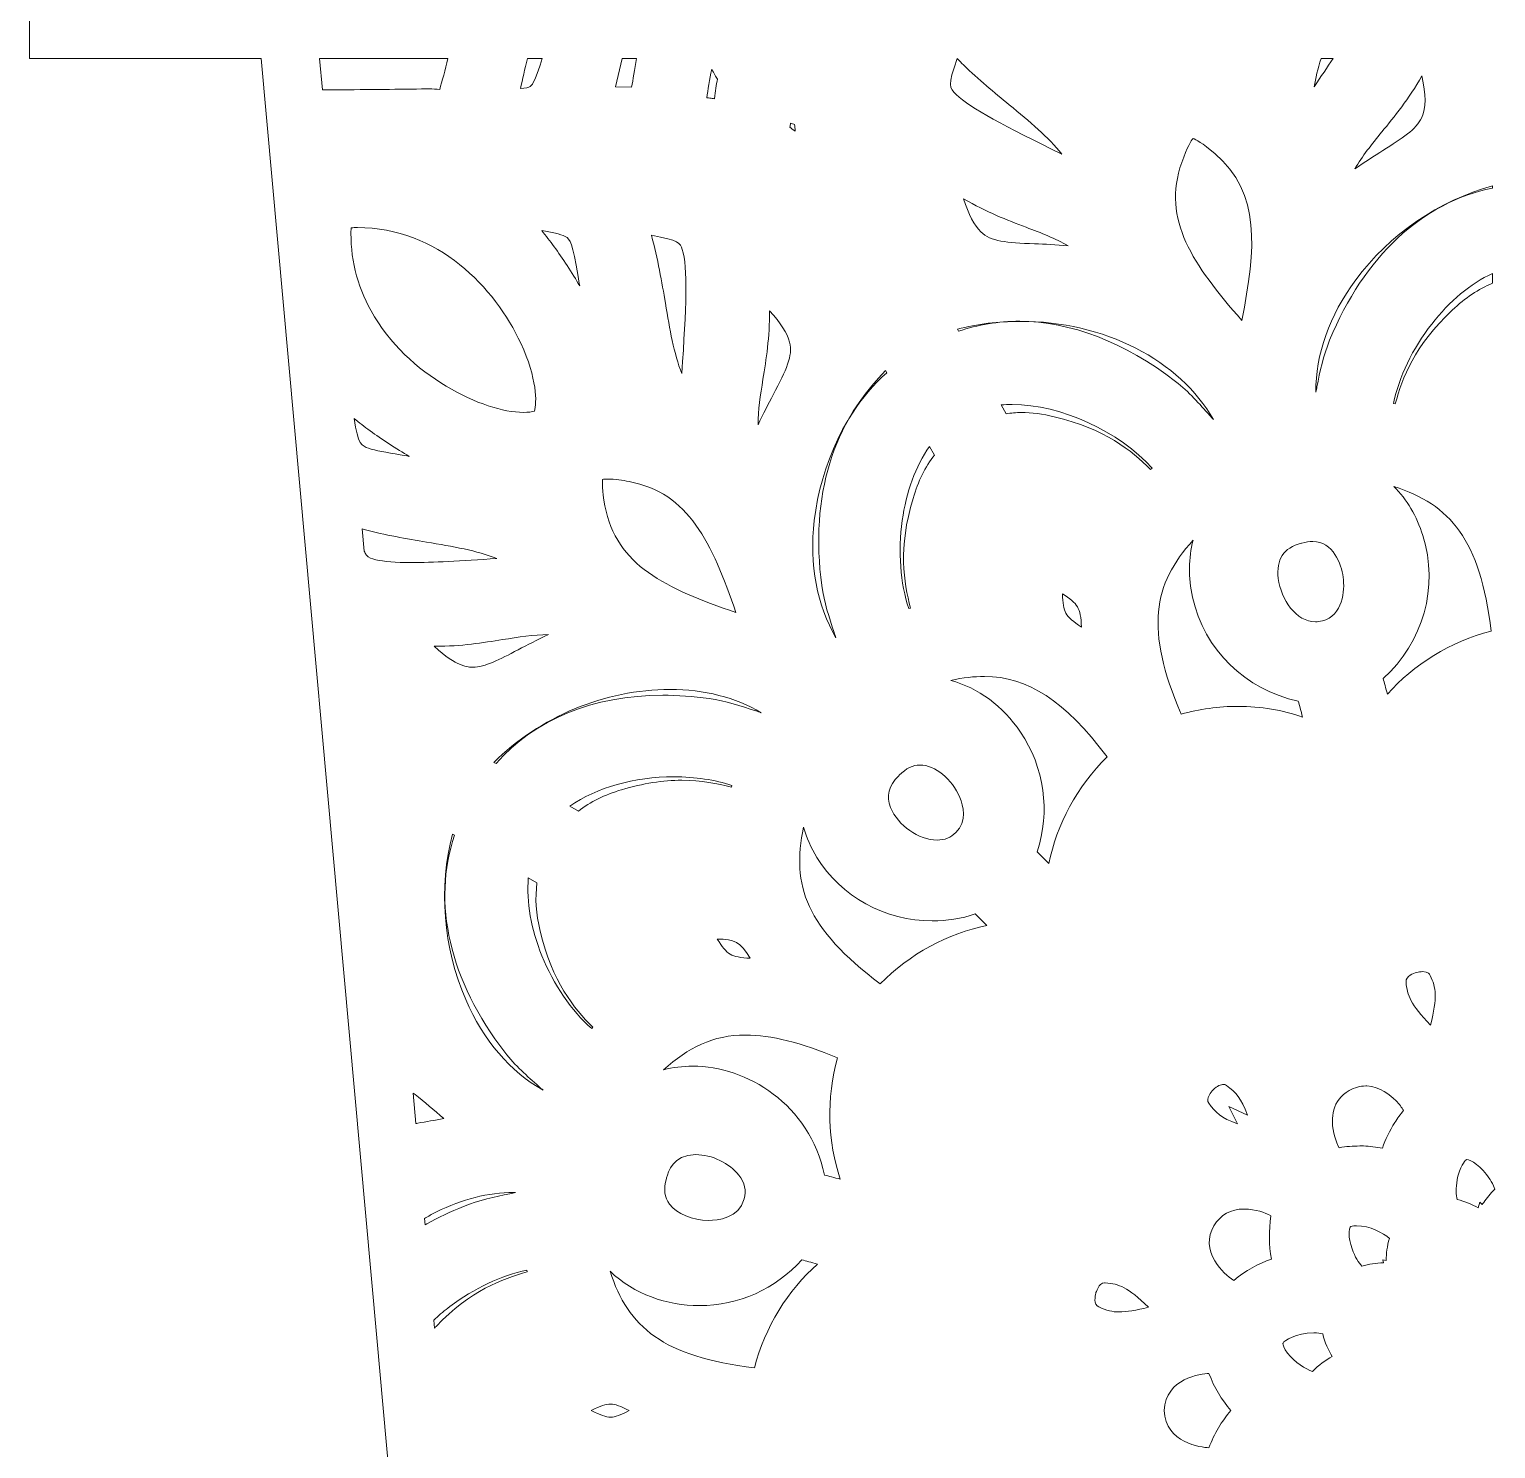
# Model space of a CAD drawing. Extents: x 80 to 1066, y -1043 to 43.
# Drawn here: x 256 to 415.5, y -867.3 to -712.9 of the extents above; entities that cross this region are included whole.
import ezdxf

# ---------------------------------------------------------------- set-up
doc = ezdxf.new("R2010")
doc.units = 0
doc.header["$MEASUREMENT"] = 0
doc.layers.add('Layer 1', color=7, linetype='Continuous', lineweight=0)

msp = doc.modelspace()

# ---------------------------------------------------------------- linework, layer by layer
at = {"layer": 'Layer 1'}
for points, knots in [([(548.77, -656.51), (548.77, -656.51), (548.54, -655.1), (548.54, -655.1), (548.54, -655.1), (547.69, -650.12), (547.69, -650.12), (547.69, -650.12), (547.56, -649.4), (547.56, -649.4), (547.56, -649.4), (546.15, -641.16), (546.15, -641.16), (546.15, -641.16), (546.1, -640.87), (546.1, -640.87), (546.1, -640.87), (545.5, -637.37), (545.5, -637.37), (545.5, -637.37), (545.23, -635.8), (545.23, -635.8), (545.23, -635.8), (545.23, -635.79), (545.23, -635.79), (545.23, -635.79), (544.96, -634.22), (544.96, -634.22), (544.96, -634.22), (542.2, -618.14), (542.2, -618.14), (542.2, -618.14), (453.1, -618.14), (453.1, -618.14), (453.1, -618.14), (452.78, -617.95), (452.78, -617.95), (444.36, -613.13), (442.39, -606.67), (441.93, -604.06), (441.89, -603.67), (441.84, -603.28), (441.79, -602.83), (441.65, -601.83), (441.51, -600.68), (441.62, -599.76), (442.11, -596.25), (443.18, -592.81), (444.9, -589.22), (445.65, -587.62), (446.42, -586.02), (447.19, -584.43), (447.19, -584.43), (447.24, -584.33), (447.24, -584.33), (448.04, -582.66), (448.84, -581.01), (449.63, -579.34), (456.66, -564.39), (457.04, -550.01), (450.76, -536.56), (446.96, -528.46), (440.82, -522.58), (432.51, -519.08), (432.51, -519.08), (427.37, -516.91), (427.37, -516.91), (427.37, -516.91), (427.44, -522.49), (427.44, -522.49), (427.47, -524.84), (428.82, -526.07), (429.39, -526.6), (429.39, -526.6), (429.46, -526.66), (429.46, -526.66), (438.87, -537.5), (441.43, -549.68), (437.3, -563.88), (436.2, -567.68), (434.45, -571.42), (432.76, -575.05), (431.76, -577.18), (430.74, -579.38), (429.82, -581.63), (427.13, -588.19), (424.44, -596.95), (427.48, -606.64), (428.92, -611.25), (431.14, -615.09), (434.12, -618.14), (434.12, -618.14), (405.94, -618.14), (405.94, -618.14), (405.94, -618.14), (402.41, -615.92), (402.41, -615.92), (402.02, -615.49), (401.46, -614.96), (400.67, -614.55), (394.28, -608.33), (392.91, -601.37), (396.35, -592.66), (397.04, -590.92), (397.69, -589.41), (398.34, -588.07), (398.97, -586.71), (399.63, -585.37), (400.31, -584.01), (402.39, -579.79), (404.54, -575.43), (405.9, -570.66), (410.45, -554.54), (407.94, -540.38), (398.44, -528.58), (394.89, -524.17), (390.52, -521.08), (384.65, -518.84), (384.65, -518.84), (383.32, -518.33), (383.32, -518.33), (383.32, -518.33), (379.67, -523.6), (379.67, -523.6), (379.67, -523.6), (380.61, -524.67), (380.61, -524.67), (383.4, -527.83), (385.6, -530.55), (387.29, -533.56), (393.46, -544.44), (393.69, -556.33), (388.02, -569.89), (387.22, -571.78), (386.33, -573.71), (385.46, -575.59), (383.26, -580.37), (380.97, -585.32), (379.77, -590.81), (377.5, -601.22), (380.27, -611.2), (387.08, -618.14), (387.08, -618.14), (290.98, -618.14), (290.98, -618.14), (290.98, -618.14), (287.95, -634.21), (287.95, -634.21), (287.95, -634.21), (287.66, -635.78), (287.66, -635.78), (287.66, -635.78), (287.65, -635.8), (287.65, -635.8), (287.65, -635.8), (287.36, -637.37), (287.36, -637.37), (287.36, -637.37), (286.6, -641.41), (286.6, -641.41), (286.6, -641.41), (286.44, -642.25), (286.44, -642.25), (286.44, -642.25), (286.3, -642.98), (286.3, -642.98), (286.3, -642.98), (286.27, -643.12), (286.27, -643.12), (286.27, -643.12), (285.13, -649.2), (285.13, -649.2), (285.13, -649.2), (284.84, -650.77), (284.84, -650.77), (284.84, -650.77), (284.16, -654.36), (284.16, -654.36), (284.16, -654.36), (283.86, -655.93), (283.86, -655.93), (283.86, -655.93), (283.86, -655.94), (283.86, -655.94), (283.86, -655.94), (283.75, -656.51), (283.75, -656.51), (283.75, -656.51), (256, -656.51), (256, -656.51), (256, -656.51), (256, -716.07), (256, -716.07), (256, -716.07), (281.21, -716.07), (281.21, -716.07), (281.21, -716.07), (293.79, -855.22), (293.79, -855.22), (293.79, -855.22), (299.97, -923.65), (299.97, -923.65), (299.97, -923.65), (310.8, -1043.44), (310.8, -1043.44), (310.8, -1043.44), (520.54, -1043.44), (520.54, -1043.44), (520.54, -1043.44), (531.59, -923.65), (531.59, -923.65), (531.59, -923.65), (531.6, -923.65), (531.6, -923.65), (531.6, -923.65), (540.78, -824.4), (540.78, -824.4), (540.78, -824.4), (542.88, -801.6), (542.88, -801.6), (542.88, -801.6), (550.77, -716.07), (550.77, -716.07), (550.77, -716.07), (577.08, -716.07), (577.08, -716.07), (577.08, -716.07), (577.08, -656.51), (577.08, -656.51), (577.08, -656.51), (548.77, -656.51), (548.77, -656.51)], [0, 0, 0, 0, 1, 1, 1, 2, 2, 2, 3, 3, 3, 4, 4, 4, 5, 5, 5, 6, 6, 6, 7, 7, 7, 8, 8, 8, 9, 9, 9, 10, 10, 10, 11, 11, 11, 12, 12, 12, 13, 13, 13, 14, 14, 14, 15, 15, 15, 16, 16, 16, 17, 17, 17, 18, 18, 18, 19, 19, 19, 20, 20, 20, 21, 21, 21, 22, 22, 22, 23, 23, 23, 24, 24, 24, 25, 25, 25, 26, 26, 26, 27, 27, 27, 28, 28, 28, 29, 29, 29, 30, 30, 30, 31, 31, 31, 32, 32, 32, 33, 33, 33, 34, 34, 34, 35, 35, 35, 36, 36, 36, 37, 37, 37, 38, 38, 38, 39, 39, 39, 40, 40, 40, 41, 41, 41, 42, 42, 42, 43, 43, 43, 44, 44, 44, 45, 45, 45, 46, 46, 46, 47, 47, 47, 48, 48, 48, 49, 49, 49, 50, 50, 50, 51, 51, 51, 52, 52, 52, 53, 53, 53, 54, 54, 54, 55, 55, 55, 56, 56, 56, 57, 57, 57, 58, 58, 58, 59, 59, 59, 60, 60, 60, 61, 61, 61, 62, 62, 62, 63, 63, 63, 64, 64, 64, 65, 65, 65, 66, 66, 66, 67, 67, 67, 68, 68, 68, 69, 69, 69, 70, 70, 70, 71, 71, 71, 72, 72, 72, 73, 73, 73, 74, 74, 74, 75, 75, 75, 76, 76, 76, 77, 77, 77, 77]), ([(287.88, -719.47), (287.88, -719.47), (287.57, -716.07), (287.57, -716.07), (287.57, -716.07), (301.52, -716.07), (301.52, -716.07), (301.23, -717.29), (300.89, -718.58), (300.63, -719.44), (300.29, -719.4), (299.89, -719.38), (299.43, -719.38), (299.43, -719.38), (299.17, -719.38), (299.17, -719.38), (296.37, -719.42), (292.89, -719.47), (289.36, -719.47), (289.36, -719.47), (287.88, -719.47), (287.88, -719.47)], [0, 0, 0, 0, 1, 1, 1, 2, 2, 2, 3, 3, 3, 4, 4, 4, 5, 5, 5, 6, 6, 6, 7, 7, 7, 7]), ([(310.17, -716.07), (310.17, -716.07), (311.78, -716.07), (311.78, -716.07), (311.16, -718.16), (310.75, -718.91), (310.47, -719.13), (310.35, -719.24), (309.93, -719.3), (309.41, -719.34), (309.64, -718.34), (309.89, -717.25), (310.17, -716.07)], [0, 0, 0, 0, 1, 1, 1, 2, 2, 2, 3, 3, 3, 4, 4, 4, 4]), ([(322.03, -716.07), (321.83, -717.31), (321.65, -718.35), (321.5, -719.2), (321.5, -719.2), (319.75, -719.14), (319.75, -719.14), (319.75, -719.14), (320.46, -716.07), (320.46, -716.07), (320.46, -716.07), (322.03, -716.07), (322.03, -716.07)], [0, 0, 0, 0, 1, 1, 1, 2, 2, 2, 3, 3, 3, 4, 4, 4, 4]), ([(329.69, -720.34), (329.78, -719.52), (329.99, -718.33), (330.21, -717.24), (330.47, -717.7), (330.67, -718.05), (330.83, -718.32), (330.72, -718.94), (330.63, -719.64), (330.52, -720.45), (330.44, -720.43), (330.35, -720.42), (330.27, -720.42), (330.12, -720.39), (329.91, -720.37), (329.69, -720.34)], [0, 0, 0, 0, 1, 1, 1, 2, 2, 2, 3, 3, 3, 4, 4, 4, 5, 5, 5, 5]), ([(356.79, -719.98), (356.06, -719.27), (355.83, -719.06), (356.92, -716.08), (357.14, -716.31), (357.37, -716.55), (357.61, -716.78), (359.25, -718.37), (360.94, -719.77), (362.57, -721.11), (364.79, -722.94), (366.82, -724.62), (368.3, -726.48), (362.17, -723.47), (358.36, -721.48), (356.79, -719.98)], [0, 0, 0, 0, 1, 1, 1, 2, 2, 2, 3, 3, 3, 4, 4, 4, 5, 5, 5, 5]), ([(395.74, -719.14), (395.89, -718.22), (396.13, -717.21), (396.48, -716.07), (396.48, -716.07), (397.79, -716.07), (397.79, -716.07), (397.17, -717.02), (396.48, -718.04), (395.74, -719.14)], [0, 0, 0, 0, 1, 1, 1, 2, 2, 2, 3, 3, 3, 3]), ([(407.43, -722.49), (406.82, -723.81), (405.3, -724.75), (403.22, -726.08), (402.27, -726.67), (401.24, -727.32), (400.16, -728.09), (400.97, -726.67), (401.98, -725.44), (403.1, -724.06), (404.48, -722.37), (406.01, -720.49), (407.45, -717.97), (407.93, -720.02), (407.91, -721.46), (407.43, -722.49)], [0, 0, 0, 0, 1, 1, 1, 2, 2, 2, 3, 3, 3, 4, 4, 4, 5, 5, 5, 5]), ([(338.71, -723.56), (338.74, -723.42), (338.76, -723.25), (338.79, -723.09), (338.94, -723.15), (339.1, -723.21), (339.23, -723.26), (339.25, -723.46), (339.28, -723.7), (339.3, -723.97), (339.07, -723.83), (338.87, -723.68), (338.71, -723.56)], [0, 0, 0, 0, 1, 1, 1, 2, 2, 2, 3, 3, 3, 4, 4, 4, 4]), ([(387.87, -744.57), (382.58, -738.48), (379.14, -733.66), (381.33, -727.38), (381.93, -725.68), (382.34, -725.02), (382.56, -724.77), (382.86, -724.88), (383.56, -725.24), (384.92, -726.42), (389.97, -730.76), (389.4, -736.65), (387.87, -744.57)], [0, 0, 0, 0, 1, 1, 1, 2, 2, 2, 3, 3, 3, 4, 4, 4, 4]), ([(397.42, -746.71), (396.72, -748.41), (396.37, -750.12), (396.04, -751.77), (396, -751.98), (395.96, -752.17), (395.92, -752.37), (395.88, -748.3), (397.38, -744.03), (400.25, -740.16), (403.91, -735.21), (409.37, -731.49), (415.13, -729.93), (415.13, -729.93), (415.13, -730.18), (415.13, -730.18), (407.53, -731.68), (401.13, -737.63), (397.42, -746.71)], [0, 0, 0, 0, 1, 1, 1, 2, 2, 2, 3, 3, 3, 4, 4, 4, 5, 5, 5, 6, 6, 6, 6]), ([(368.98, -736.45), (367.66, -736.32), (366.43, -736.27), (365.32, -736.23), (362.24, -736.11), (360.58, -735.99), (359.48, -734.93), (358.77, -734.23), (358.15, -733.03), (357.61, -731.33), (360.1, -732.79), (362.36, -733.64), (364.41, -734.43), (366.07, -735.06), (367.56, -735.63), (368.98, -736.45)], [0, 0, 0, 0, 1, 1, 1, 2, 2, 2, 3, 3, 3, 4, 4, 4, 5, 5, 5, 5]), ([(290.99, -734.48), (291.23, -734.47), (291.46, -734.47), (291.69, -734.47), (300.46, -734.47), (306.62, -740.97), (309.45, -747.05), (311.23, -750.88), (311.21, -753.52), (310.93, -754.42), (310.69, -754.5), (310.29, -754.56), (309.72, -754.56), (305.46, -754.56), (297.11, -750.63), (293.17, -743.53), (291.6, -740.7), (290.87, -737.67), (290.99, -734.48)], [0, 0, 0, 0, 1, 1, 1, 2, 2, 2, 3, 3, 3, 4, 4, 4, 5, 5, 5, 6, 6, 6, 6]), ([(314.28, -735.43), (314.86, -735.72), (315.05, -736.12), (315.68, -739.8), (315.74, -740.13), (315.8, -740.46), (315.86, -740.81), (315.46, -740.11), (315, -739.37), (314.49, -738.6), (313.52, -737.12), (312.62, -735.87), (311.73, -734.79), (312.83, -734.95), (313.73, -735.15), (314.28, -735.43)], [0, 0, 0, 0, 1, 1, 1, 2, 2, 2, 3, 3, 3, 4, 4, 4, 5, 5, 5, 5]), ([(326.96, -750.33), (326.09, -748.14), (325.66, -745.54), (325.18, -742.7), (324.79, -740.4), (324.36, -737.87), (323.65, -735.3), (326.69, -735.85), (326.79, -736.15), (327.01, -736.83), (327.63, -738.77), (327.45, -743.22), (326.96, -750.33)], [0, 0, 0, 0, 1, 1, 1, 2, 2, 2, 3, 3, 3, 4, 4, 4, 4]), ([(410.76, -743.44), (406.6, -747.38), (405.33, -750.79), (404.56, -753.64), (404.56, -753.64), (404.36, -753.6), (404.36, -753.6), (404.95, -750.74), (406.44, -747.61), (408.52, -744.95), (410.46, -742.46), (412.75, -740.56), (415.13, -739.44), (415.13, -739.44), (415.13, -740.52), (415.13, -740.52), (413.61, -741.14), (412.17, -742.1), (410.76, -743.44)], [0, 0, 0, 0, 1, 1, 1, 2, 2, 2, 3, 3, 3, 4, 4, 4, 5, 5, 5, 6, 6, 6, 6]), ([(336.9, -752.64), (336.38, -753.63), (335.81, -754.71), (335.25, -755.92), (335.25, -754.28), (335.51, -752.71), (335.79, -750.96), (336.14, -748.78), (336.52, -746.4), (336.51, -743.51), (337.71, -744.82), (338.44, -745.97), (338.69, -746.93), (339.06, -748.42), (338.33, -749.91), (336.9, -752.64)], [0, 0, 0, 0, 1, 1, 1, 2, 2, 2, 3, 3, 3, 4, 4, 4, 5, 5, 5, 5]), ([(384.78, -755.35), (384.65, -755.2), (384.52, -755.05), (384.38, -754.9), (383.27, -753.64), (382.12, -752.33), (380.66, -751.2), (375.13, -746.92), (369.25, -744.66), (363.65, -744.66), (361.37, -744.66), (359.16, -745.02), (357.06, -745.74), (357.06, -745.74), (356.93, -745.52), (356.93, -745.52), (359.09, -744.95), (361.42, -744.65), (363.73, -744.65), (372.9, -744.65), (381.14, -748.89), (384.78, -755.35)], [0, 0, 0, 0, 1, 1, 1, 2, 2, 2, 3, 3, 3, 4, 4, 4, 5, 5, 5, 6, 6, 6, 7, 7, 7, 7]), ([(342.19, -773.4), (342.44, -775.24), (342.99, -776.89), (343.53, -778.48), (343.6, -778.68), (343.66, -778.87), (343.73, -779.06), (341.66, -775.56), (340.82, -771.1), (341.37, -766.33), (342.06, -760.21), (344.93, -754.25), (349.13, -750.02), (349.13, -750.02), (349.27, -750.25), (349.27, -750.25), (343.44, -755.34), (340.87, -763.69), (342.19, -773.4)], [0, 0, 0, 0, 1, 1, 1, 2, 2, 2, 3, 3, 3, 4, 4, 4, 5, 5, 5, 6, 6, 6, 6]), ([(377.94, -760.77), (375.85, -758.7), (373.04, -756.38), (367.47, -755.04), (366.22, -754.74), (365.02, -754.58), (363.89, -754.58), (363.33, -754.58), (362.77, -754.63), (362.23, -754.7), (362.23, -754.7), (361.69, -753.75), (361.69, -753.75), (362.08, -753.72), (362.48, -753.7), (362.88, -753.7), (368.21, -753.7), (374.6, -756.67), (378.1, -760.63), (378.1, -760.63), (377.94, -760.77), (377.94, -760.77)], [0, 0, 0, 0, 1, 1, 1, 2, 2, 2, 3, 3, 3, 4, 4, 4, 5, 5, 5, 6, 6, 6, 7, 7, 7, 7]), ([(291.31, -755.22), (292.39, -756.11), (293.64, -757.01), (295.12, -757.97), (295.88, -758.48), (296.62, -758.94), (297.32, -759.35), (296.97, -759.28), (296.64, -759.22), (296.32, -759.17), (294.83, -758.91), (293.66, -758.71), (292.88, -758.45), (292.2, -758.22), (291.73, -758.07), (291.31, -755.22)], [0, 0, 0, 0, 1, 1, 1, 2, 2, 2, 3, 3, 3, 4, 4, 4, 5, 5, 5, 5]), ([(354.44, -759.2), (353.43, -760.49), (352.66, -762.04), (352.11, -763.91), (350.48, -769.4), (351.09, -772.99), (351.84, -775.84), (351.84, -775.84), (351.65, -775.9), (351.65, -775.9), (350.73, -773.14), (350.46, -769.67), (350.93, -766.33), (351.37, -763.21), (352.4, -760.42), (353.89, -758.27), (353.89, -758.27), (354.44, -759.2), (354.44, -759.2)], [0, 0, 0, 0, 1, 1, 1, 2, 2, 2, 3, 3, 3, 4, 4, 4, 5, 5, 5, 6, 6, 6, 6]), ([(318.6, -764.71), (318.27, -762.95), (318.3, -762.17), (318.35, -761.85), (318.47, -761.83), (318.66, -761.81), (318.94, -761.81), (319.68, -761.81), (320.55, -761.95), (321.22, -762.08), (327.76, -763.32), (330.21, -768.71), (332.85, -776.33), (325.22, -773.7), (319.84, -771.25), (318.6, -764.71)], [0, 0, 0, 0, 1, 1, 1, 2, 2, 2, 3, 3, 3, 4, 4, 4, 5, 5, 5, 5]), ([(403.7, -785.2), (403.51, -784.54), (403.35, -783.95), (403.24, -783.49), (407.61, -779.56), (409.31, -773.56), (407.55, -767.95), (406.89, -765.85), (405.81, -764.04), (404.41, -762.62), (410.55, -764.6), (413.77, -768.35), (414.99, -778.35), (410.58, -779.49), (406.49, -782), (403.7, -785.2)], [0, 0, 0, 0, 1, 1, 1, 2, 2, 2, 3, 3, 3, 4, 4, 4, 5, 5, 5, 5]), ([(293.7, -770.58), (293.23, -770.47), (292.91, -770.4), (292.65, -770.06), (292.57, -769.95), (292.5, -769.81), (292.42, -769.64), (292.42, -769.64), (292.2, -767.24), (292.2, -767.24), (292.27, -767.26), (292.34, -767.28), (292.4, -767.3), (294.73, -767.91), (297.01, -768.3), (299.21, -768.66), (302.05, -769.15), (304.66, -769.58), (306.85, -770.45), (302.91, -770.72), (299.86, -770.89), (297.56, -770.89), (295.83, -770.89), (294.56, -770.79), (293.7, -770.58)], [0, 0, 0, 0, 1, 1, 1, 2, 2, 2, 3, 3, 3, 4, 4, 4, 5, 5, 5, 6, 6, 6, 7, 7, 7, 8, 8, 8, 8]), ([(387.46, -786.53), (385.35, -786.53), (383.24, -786.82), (381.26, -787.38), (377.32, -778.11), (378.23, -773.26), (382.56, -768.47), (382.07, -770.41), (382.03, -772.51), (382.51, -774.65), (383.79, -780.4), (388.26, -784.74), (394.01, -785.97), (394.15, -786.41), (394.3, -787.01), (394.47, -787.69), (392.31, -786.93), (389.94, -786.53), (387.46, -786.53)], [0, 0, 0, 0, 1, 1, 1, 2, 2, 2, 3, 3, 3, 4, 4, 4, 5, 5, 5, 6, 6, 6, 6]), ([(396.63, -777.24), (396.37, -777.3), (396.11, -777.34), (395.87, -777.34), (393.8, -777.34), (392.11, -774.9), (391.83, -772.62), (391.58, -770.56), (392.41, -769.28), (394.34, -768.8), (394.34, -768.8), (394.4, -768.77), (394.4, -768.77), (394.82, -768.66), (395.23, -768.6), (395.59, -768.6), (397.79, -768.6), (398.7, -771.04), (398.89, -772.48), (399.09, -773.97), (398.83, -776.64), (396.63, -777.24)], [0, 0, 0, 0, 1, 1, 1, 2, 2, 2, 3, 3, 3, 4, 4, 4, 5, 5, 5, 6, 6, 6, 7, 7, 7, 7]), ([(368.35, -774.29), (369.19, -774.8), (369.71, -775.24), (369.98, -775.69), (370.27, -776.16), (370.38, -776.86), (370.43, -777.9), (369.55, -777.33), (369.01, -776.89), (368.74, -776.4), (368.49, -775.95), (368.38, -775.28), (368.35, -774.29)], [0, 0, 0, 0, 1, 1, 1, 2, 2, 2, 3, 3, 3, 4, 4, 4, 4]), ([(312.45, -778.73), (311.23, -779.29), (310.15, -779.86), (309.15, -780.38), (307.15, -781.44), (305.56, -782.28), (304.24, -782.28), (303.76, -782.28), (302.51, -782.28), (300.04, -780), (300.04, -780), (300.14, -780), (300.14, -780), (302.99, -780), (305.36, -779.61), (307.47, -779.27), (309.19, -779), (310.81, -778.73), (312.45, -778.73)], [0, 0, 0, 0, 1, 1, 1, 2, 2, 2, 3, 3, 3, 4, 4, 4, 5, 5, 5, 6, 6, 6, 6]), ([(363.8, -789.33), (361.9, -786.5), (359.19, -784.53), (356.21, -783.7), (357.56, -783.41), (358.75, -783.28), (359.88, -783.28), (364.57, -783.28), (368.61, -785.91), (373.22, -792.02), (369.98, -795.22), (367.7, -799.43), (366.89, -803.61), (366.38, -803.12), (365.94, -802.69), (365.62, -802.36), (367.05, -797.96), (366.39, -793.16), (363.8, -789.33)], [0, 0, 0, 0, 1, 1, 1, 2, 2, 2, 3, 3, 3, 4, 4, 4, 5, 5, 5, 6, 6, 6, 6]), ([(335.59, -787.22), (335.4, -787.15), (335.2, -787.09), (335, -787.02), (333.4, -786.48), (331.75, -785.93), (329.92, -785.67), (328.2, -785.44), (326.5, -785.32), (324.88, -785.32), (317.32, -785.32), (310.95, -787.95), (306.76, -792.75), (306.76, -792.75), (306.53, -792.62), (306.53, -792.62), (311.45, -787.69), (318.62, -784.69), (325.68, -784.69), (329.4, -784.69), (332.8, -785.56), (335.59, -787.22)], [0, 0, 0, 0, 1, 1, 1, 2, 2, 2, 3, 3, 3, 4, 4, 4, 5, 5, 5, 6, 6, 6, 7, 7, 7, 7]), ([(332.35, -795.32), (330.86, -794.93), (329.09, -794.57), (326.97, -794.57), (324.91, -794.57), (322.76, -794.9), (320.42, -795.59), (318.56, -796.15), (317, -796.91), (315.71, -797.92), (315.71, -797.92), (314.78, -797.38), (314.78, -797.38), (317.7, -795.35), (321.79, -794.19), (326.12, -794.19), (328.39, -794.19), (330.58, -794.52), (332.42, -795.13), (332.42, -795.13), (332.35, -795.32), (332.35, -795.32)], [0, 0, 0, 0, 1, 1, 1, 2, 2, 2, 3, 3, 3, 4, 4, 4, 5, 5, 5, 6, 6, 6, 7, 7, 7, 7]), ([(352.87, -792.91), (354.5, -792.91), (356.36, -794.43), (357.2, -796.43), (357.57, -797.33), (358.01, -799.01), (356.77, -800.25), (356.21, -800.8), (355.55, -801.07), (354.73, -801.07), (352.73, -801.07), (350.46, -799.49), (349.67, -797.54), (349.16, -796.27), (349.43, -795.18), (350.56, -794.08), (350.56, -794.08), (350.61, -794.03), (350.61, -794.03), (351.35, -793.27), (352.08, -792.91), (352.87, -792.91)], [0, 0, 0, 0, 1, 1, 1, 2, 2, 2, 3, 3, 3, 4, 4, 4, 5, 5, 5, 6, 6, 6, 7, 7, 7, 7]), ([(302.03, -800.42), (302.03, -800.42), (302.25, -800.55), (302.25, -800.55), (299.76, -807.88), (301.71, -816.39), (307.71, -824.14), (308.84, -825.6), (310.15, -826.75), (311.42, -827.87), (311.57, -828.01), (311.72, -828.14), (311.87, -828.27), (308.33, -826.28), (305.37, -822.83), (303.46, -818.42), (301, -812.77), (300.51, -806.18), (302.03, -800.42)], [0, 0, 0, 0, 1, 1, 1, 2, 2, 2, 3, 3, 3, 4, 4, 4, 5, 5, 5, 6, 6, 6, 6]), ([(341.65, -802.96), (344.27, -807.21), (349.08, -809.86), (354.2, -809.86), (355.79, -809.86), (357.35, -809.61), (358.88, -809.11), (359.2, -809.43), (359.64, -809.87), (360.12, -810.37), (355.93, -811.19), (351.7, -813.47), (348.54, -816.71), (340.49, -810.65), (338.84, -805.99), (340.21, -799.68), (340.52, -800.81), (341.01, -801.9), (341.65, -802.96)], [0, 0, 0, 0, 1, 1, 1, 2, 2, 2, 3, 3, 3, 4, 4, 4, 5, 5, 5, 6, 6, 6, 6]), ([(311.75, -813.65), (310.56, -810.73), (310.06, -807.79), (310.27, -805.18), (310.27, -805.18), (311.21, -805.72), (311.21, -805.72), (310.99, -807.34), (311.1, -809.06), (311.56, -810.96), (312.89, -816.52), (315.21, -819.33), (317.29, -821.43), (317.29, -821.43), (317.16, -821.58), (317.16, -821.58), (314.98, -819.64), (313.01, -816.78), (311.75, -813.65)], [0, 0, 0, 0, 1, 1, 1, 2, 2, 2, 3, 3, 3, 4, 4, 4, 5, 5, 5, 6, 6, 6, 6]), ([(334.41, -813.92), (333.37, -813.87), (332.68, -813.76), (332.21, -813.47), (331.76, -813.2), (331.33, -812.68), (330.82, -811.84), (332.73, -811.87), (333.25, -812.1), (334.41, -813.92)], [0, 0, 0, 0, 1, 1, 1, 2, 2, 2, 3, 3, 3, 3]), ([(405.73, -816.5), (405.67, -815.84), (406.58, -815.55), (406.86, -815.47), (407.09, -815.41), (407.3, -815.38), (407.52, -815.38), (408.17, -815.38), (408.28, -815.64), (408.36, -815.79), (409, -817.19), (409.14, -818.08), (408.39, -821.2), (406.19, -818.87), (405.87, -818.02), (405.73, -816.5)], [0, 0, 0, 0, 1, 1, 1, 2, 2, 2, 3, 3, 3, 4, 4, 4, 5, 5, 5, 5]), ([(343.9, -824.75), (342.68, -829.13), (342.81, -833.92), (344.2, -837.95), (343.53, -837.78), (342.93, -837.63), (342.48, -837.5), (340.86, -829.8), (334.03, -825.66), (328.15, -825.66), (327.06, -825.66), (325.99, -825.79), (324.98, -826.05), (327.62, -823.66), (330.34, -822.27), (333.91, -822.27), (336.67, -822.27), (339.95, -823.09), (343.9, -824.75)], [0, 0, 0, 0, 1, 1, 1, 2, 2, 2, 3, 3, 3, 4, 4, 4, 5, 5, 5, 6, 6, 6, 6]), ([(387.39, -831.93), (385.59, -831.27), (385, -830.71), (384.28, -829.69), (383.91, -829.16), (384.55, -828.44), (384.75, -828.24), (385.19, -827.8), (385.62, -827.64), (385.86, -827.64), (385.94, -827.64), (386.05, -827.66), (386.2, -827.77), (387.24, -828.51), (387.81, -829.11), (388.49, -831), (388.49, -831), (386.45, -830.03), (386.45, -830.03), (386.45, -830.03), (387.39, -831.93), (387.39, -831.93)], [0, 0, 0, 0, 1, 1, 1, 2, 2, 2, 3, 3, 3, 4, 4, 4, 5, 5, 5, 6, 6, 6, 7, 7, 7, 7]), ([(298.05, -831.89), (298.05, -831.89), (297.75, -828.58), (297.75, -828.58), (297.82, -828.63), (297.89, -828.69), (297.95, -828.74), (298.97, -829.55), (300.02, -830.43), (301.08, -831.35), (300.11, -831.54), (299.16, -831.71), (298.24, -831.86), (298.17, -831.87), (298.11, -831.89), (298.05, -831.89)], [0, 0, 0, 0, 1, 1, 1, 2, 2, 2, 3, 3, 3, 4, 4, 4, 5, 5, 5, 5]), ([(403.16, -834.58), (402.48, -834.45), (401.79, -834.36), (401.09, -834.34), (401.09, -834.34), (400.7, -834.34), (400.7, -834.34), (399.97, -834.34), (399.21, -834.4), (398.45, -834.53), (398.12, -833.91), (397.74, -832.9), (397.72, -831.7), (397.71, -831.24), (397.76, -830.81), (397.87, -830.42), (398.11, -829.54), (398.66, -828.85), (399.53, -828.31), (400.14, -827.98), (400.75, -827.81), (401.34, -827.81), (401.34, -827.81), (401.48, -827.81), (401.48, -827.81), (402.89, -827.88), (404.04, -828.83), (404.61, -829.4), (405, -829.8), (405.27, -830.18), (405.46, -830.48), (405.11, -830.91), (404.79, -831.35), (404.51, -831.79), (403.93, -832.68), (403.49, -833.62), (403.16, -834.58)], [0, 0, 0, 0, 1, 1, 1, 2, 2, 2, 3, 3, 3, 4, 4, 4, 5, 5, 5, 6, 6, 6, 7, 7, 7, 8, 8, 8, 9, 9, 9, 10, 10, 10, 11, 11, 11, 12, 12, 12, 12]), ([(325.3, -837.86), (325.3, -837.86), (325.31, -837.79), (325.31, -837.79), (325.47, -837.17), (325.95, -835.28), (328.48, -835.28), (330.23, -835.28), (332.15, -836.2), (333.16, -837.51), (333.8, -838.33), (333.99, -839.2), (333.75, -840.1), (333.19, -842.21), (330.85, -842.43), (329.87, -842.43), (328.13, -842.43), (326.42, -841.73), (325.63, -840.68), (325.08, -839.94), (324.96, -839.03), (325.3, -837.86)], [0, 0, 0, 0, 1, 1, 1, 2, 2, 2, 3, 3, 3, 4, 4, 4, 5, 5, 5, 6, 6, 6, 7, 7, 7, 7]), ([(414.18, -840.48), (414.12, -840.55), (414.07, -840.63), (414.02, -840.7), (414.02, -840.7), (413.77, -840.45), (413.77, -840.45), (413.77, -840.45), (413.57, -841.07), (413.57, -841.07), (412.91, -840.69), (412.15, -840.37), (411.28, -840.15), (411.18, -839.68), (411.12, -838.93), (411.29, -838.01), (411.42, -837.31), (411.63, -836.79), (411.82, -836.43), (412.02, -836.07), (412.2, -835.88), (412.3, -835.83), (412.3, -835.83), (412.34, -835.82), (412.34, -835.82), (412.34, -835.82), (412.34, -835.82), (412.34, -835.82), (412.75, -835.82), (413.94, -836.52), (414.83, -837.93), (414.88, -838.02), (414.94, -838.11), (414.99, -838.19), (415.18, -838.53), (415.3, -838.82), (415.37, -839.05), (414.89, -839.51), (414.5, -839.99), (414.18, -840.48)], [0, 0, 0, 0, 1, 1, 1, 2, 2, 2, 3, 3, 3, 4, 4, 4, 5, 5, 5, 6, 6, 6, 7, 7, 7, 8, 8, 8, 9, 9, 9, 10, 10, 10, 11, 11, 11, 12, 12, 12, 13, 13, 13, 13]), ([(299.22, -842.81), (299.16, -842.85), (299.11, -842.88), (299.05, -842.91), (299.05, -842.91), (298.98, -842.21), (298.98, -842.21), (299.04, -842.18), (299.1, -842.14), (299.16, -842.11), (299.53, -841.9), (299.9, -841.7), (300.27, -841.51), (303.07, -840.12), (305.9, -839.4), (308.69, -839.4), (308.75, -839.4), (308.82, -839.41), (308.89, -839.41), (308.69, -839.45), (308.48, -839.49), (308.27, -839.53), (306.63, -839.86), (304.93, -840.21), (303.22, -840.91), (301.81, -841.48), (300.48, -842.12), (299.22, -842.81)], [0, 0, 0, 0, 1, 1, 1, 2, 2, 2, 3, 3, 3, 4, 4, 4, 5, 5, 5, 6, 6, 6, 7, 7, 7, 8, 8, 8, 9, 9, 9, 9]), ([(386.99, -848.95), (386.39, -848.57), (385.54, -847.87), (384.93, -846.84), (384.16, -845.54), (384.13, -844.32), (384.83, -843.02), (385.59, -841.78), (386.65, -841.2), (388.13, -841.2), (389.36, -841.2), (390.41, -841.59), (391.04, -841.93), (390.78, -843.56), (390.8, -845.13), (391.1, -846.65), (389.64, -847.14), (388.27, -847.9), (386.99, -848.95)], [0, 0, 0, 0, 1, 1, 1, 2, 2, 2, 3, 3, 3, 4, 4, 4, 5, 5, 5, 6, 6, 6, 6]), ([(403.57, -846.79), (403.57, -846.79), (403.21, -846.71), (403.21, -846.71), (403.21, -846.71), (403.28, -847.05), (403.28, -847.05), (402.46, -847.06), (401.67, -847.17), (400.92, -847.4), (400.6, -847.04), (400.17, -846.42), (399.86, -845.54), (399.38, -844.2), (399.53, -843.33), (399.64, -843.15), (399.64, -843.15), (399.67, -843.13), (399.67, -843.13), (399.7, -843.1), (399.92, -843.01), (400.35, -843.01), (401.79, -843.01), (403.26, -843.81), (403.92, -844.39), (403.67, -845.24), (403.57, -846.05), (403.57, -846.79)], [0, 0, 0, 0, 1, 1, 1, 2, 2, 2, 3, 3, 3, 4, 4, 4, 5, 5, 5, 6, 6, 6, 7, 7, 7, 8, 8, 8, 9, 9, 9, 9]), ([(334.86, -858.47), (324.9, -857.26), (321.14, -854.06), (319.16, -847.97), (321.73, -850.44), (325.34, -851.7), (328.87, -851.7), (333.13, -851.7), (337.15, -849.9), (340.01, -846.72), (340.45, -846.83), (341.04, -846.99), (341.72, -847.19), (338.51, -849.98), (336, -854.06), (334.86, -858.47)], [0, 0, 0, 0, 1, 1, 1, 2, 2, 2, 3, 3, 3, 4, 4, 4, 5, 5, 5, 5]), ([(300.06, -854.15), (300.06, -854.15), (299.98, -853.28), (299.98, -853.28), (300.04, -853.22), (300.1, -853.17), (300.16, -853.11), (300.65, -852.66), (301.18, -852.22), (301.73, -851.81), (304.37, -849.81), (307.36, -848.41), (310.11, -847.84), (310.11, -847.84), (310.15, -848.04), (310.15, -848.04), (307.38, -848.8), (304.06, -850.03), (300.23, -853.96), (300.17, -854.02), (300.11, -854.08), (300.06, -854.15)], [0, 0, 0, 0, 1, 1, 1, 2, 2, 2, 3, 3, 3, 4, 4, 4, 5, 5, 5, 6, 6, 6, 7, 7, 7, 7]), ([(377.72, -851.88), (376.36, -852.21), (375.33, -852.39), (374.52, -852.39), (373.79, -852.39), (373.16, -852.23), (372.31, -851.84), (371.71, -851.57), (371.92, -850.63), (371.99, -850.35), (372, -850.3), (372.3, -849.22), (372.92, -849.22), (372.92, -849.22), (373.01, -849.22), (373.01, -849.22), (374.57, -849.35), (375.38, -849.65), (377.72, -851.88)], [0, 0, 0, 0, 1, 1, 1, 2, 2, 2, 3, 3, 3, 4, 4, 4, 5, 5, 5, 6, 6, 6, 6]), ([(395.56, -858.86), (394.79, -858.61), (393.63, -857.89), (392.85, -856.87), (392.44, -856.33), (392.33, -855.93), (392.34, -855.82), (392.34, -855.82), (392.35, -855.79), (392.35, -855.79), (392.48, -855.48), (393.72, -854.67), (395.69, -854.67), (396.1, -854.67), (396.42, -854.71), (396.67, -854.77), (396.9, -855.72), (397.27, -856.54), (397.69, -857.23), (396.98, -857.63), (396.24, -858.15), (395.56, -858.86)], [0, 0, 0, 0, 1, 1, 1, 2, 2, 2, 3, 3, 3, 4, 4, 4, 5, 5, 5, 6, 6, 6, 7, 7, 7, 7]), ([(384.29, -859.07), (384.87, -860.61), (385.67, -861.96), (386.69, -863.11), (385.67, -864.27), (384.87, -865.62), (384.29, -867.16), (383.46, -867.11), (379.56, -866.65), (379.44, -863.11), (379.56, -859.57), (383.45, -859.12), (384.29, -859.07)], [0, 0, 0, 0, 1, 1, 1, 2, 2, 2, 3, 3, 3, 4, 4, 4, 4]), ([(317.12, -863.11), (318.07, -862.62), (318.74, -862.4), (319.22, -862.4), (319.7, -862.4), (320.36, -862.66), (321.23, -863.11), (320.36, -863.57), (319.7, -863.84), (319.22, -863.84), (318.74, -863.84), (318.07, -863.6), (317.12, -863.11)], [0, 0, 0, 0, 1, 1, 1, 2, 2, 2, 3, 3, 3, 4, 4, 4, 4])]:
    msp.add_open_spline(points, degree=3, knots=knots, dxfattribs=at)

doc.saveas('drawing.dxf')
